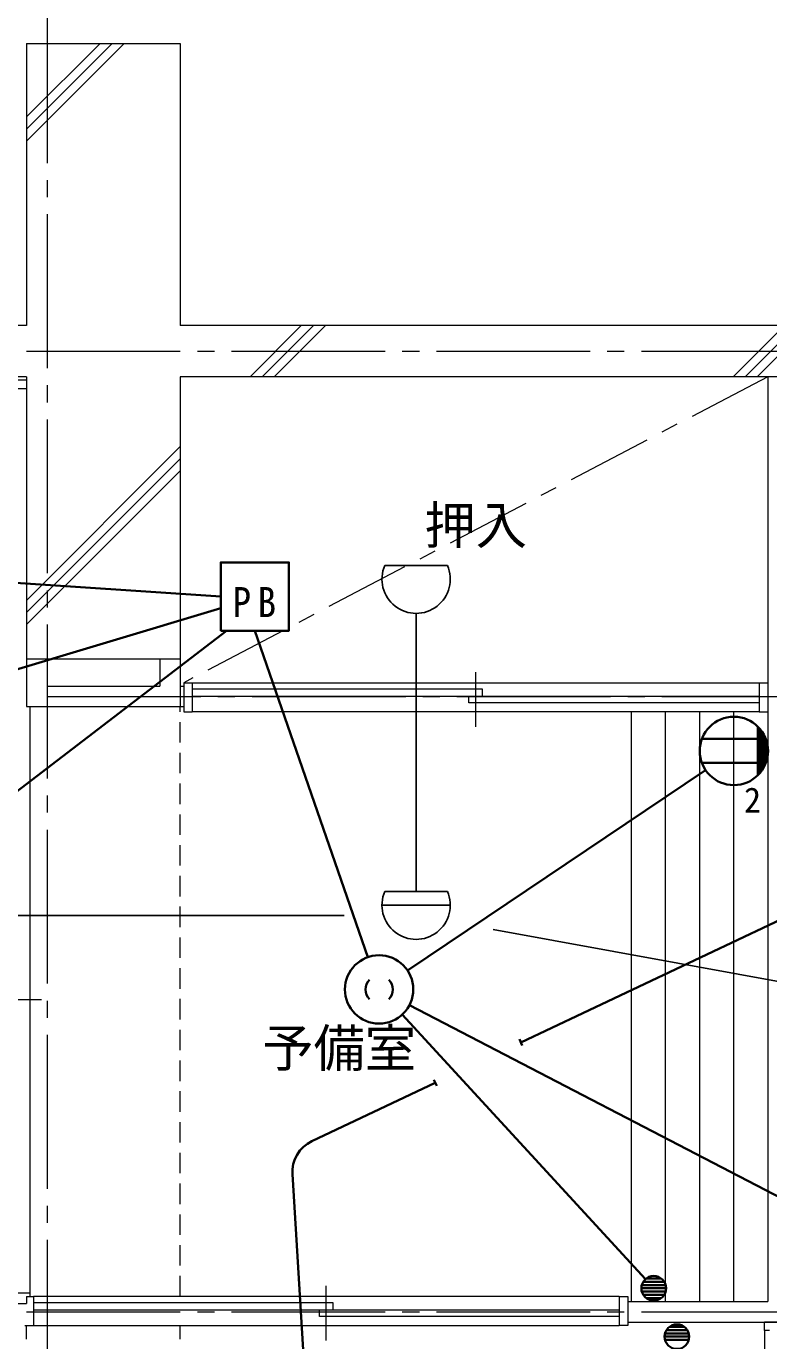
# Model space of a CAD drawing. Units: millimetres at full size, sheet at 1:50; details may follow other scales. Extents: x -9674 to 9699, y -6794 to 6791.
# Drawn here: x -3093 to -920, y 626 to 4471 of the extents above; entities that cross this region are included whole.
import ezdxf
from ezdxf.enums import TextEntityAlignment as Align

# ---------------------------------------------------------------- set-up
doc = ezdxf.new("R2010")
doc.units = ezdxf.units.MM
doc.header["$LTSCALE"] = 50
for name, pattern in [('CHAIN1', [8, 5, -1, 1, -1]), ('CHAIN2', [12, 9, -1, 1, -1]), ('DASHED1', [1.8, 1.2, -0.6])]:
    doc.linetypes.add(name, pattern=pattern)
for name, color, linetype, lineweight in [('1-0_芯', 134, 'CHAIN2', 9), ('1-1_躯体', 134, 'Continuous', 9), ('1-2_間仕切', 134, 'Continuous', 9), ('1-3_建具', 134, 'Continuous', 9), ('1-4_仕上げ', 134, 'Continuous', 9), ('1-7_その他', 134, 'DASHED1', 9), ('1-8_ハッチ', 134, 'Continuous', 9), ('1-C_梁', 134, 'DASHED1', 9), ('2-0_芯', 2, 'Continuous', 35), ('2-E', 2, 'Continuous', 35), ('3-3', 1, 'Continuous', 25), ('3-E', 3, 'Continuous', 35)]:
    doc.layers.add(name, color=color, linetype=linetype, lineweight=lineweight)
doc.layers.add('1-A_文字', color=134, linetype='Continuous')
doc.styles.add('ＭＳ ゴシック', font='')
doc.styles.get('ＭＳ ゴシック').set_extended_font_data('MS Gothic')

msp = doc.modelspace()

# ---------------------------------------------------------------- linework, layer by layer
at = {"layer": '1-0_芯'}
for p, q in [((-3032.5, 4520.51), (-3032.5, -3699.49)), ((-8492.5, 3520.51), (8517.5, 3520.51)), ((-3032.5, 2510.51), (-892.5, 2510.51)), ((-8492.5, 710.51), (3087.5, 710.51))]:
    msp.add_line(p, q, dxfattribs=at)
at = {"layer": '1-1_躯体'}
for p, q in [((-3092.5, 4420.51), (-3092.5, 3595.51)), ((-3092.5, 3595.51), (-6692.5, 3595.51)), ((1857.5, 3595.51), (-2642.5, 3595.51)), ((-3092.5, 3445.51), (-6692.5, 3445.51)), ((-3092.5, 3445.51), (-3092.5, 2620.51)), ((-2642.5, 3445.51), (-2642.5, 2620.51)), ((1857.5, 3445.51), (-2642.5, 3445.51)), ((-3092.5, 2620.51), (-2642.5, 2620.51))]:
    msp.add_line(p, q, dxfattribs=at)
msp.add_lwpolyline([(-3092.5, 4420.51), (-2642.5, 4420.51), (-2642.5, 3595.51)], dxfattribs=at)
at = {"layer": '1-2_間仕切'}
for p, q in [((-922.5, 3445.51), (-922.5, 740.51)), ((-3092.5, 2620.51), (-3092.5, 2480.51)), ((-2702.5, 2620.51), (-2702.5, 2540.51)), ((-2642.5, 2620.51), (-2642.5, 2480.51)), ((-2642.5, 2540.51), (-2632.5, 2540.51)), ((-3092.5, 2480.51), (-2642.5, 2480.51)), ((-2642.5, 2480.51), (-2632.5, 2480.51)), ((-1332.5, 740.51), (-922.5, 740.51)), ((-1332.5, 680.51), (907.5, 680.51))]:
    msp.add_line(p, q, dxfattribs=at)
msp.add_lwpolyline([(-3032.5, 2620.51), (-3032.5, 2540.51), (-2702.5, 2540.51)], dxfattribs=at)
at = {"layer": '1-3_建具'}
for p, q in [((-3092.5, 3410.51), (-3177.5, 3410.51)), ((-1777.5, 2421.34), (-1777.5, 2581.34)), ((-2632.5, 2550.51), (-2607.5, 2550.51)), ((-2632.5, 2550.51), (-2632.5, 2465.51)), ((-2607.5, 2550.51), (-2607.5, 2465.51)), ((-2607.5, 2550.51), (-947.5, 2550.51)), ((-947.5, 2550.51), (-947.5, 2465.51)), ((-947.5, 2550.51), (-922.5, 2550.51)), ((-1757.5, 2531.34), (-2607.5, 2531.34)), ((-2607.5, 2511.34), (-1757.5, 2511.34)), ((-1797.5, 2491.34), (-1797.5, 2511.34)), ((-1797.5, 2511.34), (-947.5, 2511.34)), ((-1757.5, 2511.34), (-1757.5, 2531.34)), ((-3082.5, 2480.51), (-3082.5, 765.51)), ((-2632.5, 2465.51), (-2607.5, 2465.51)), ((-947.5, 2465.51), (-2607.5, 2465.51)), ((-947.5, 2491.34), (-1797.5, 2491.34)), ((-947.5, 2465.51), (-922.5, 2465.51)), ((-3048.33, 1623.01), (-3208.33, 1623.01)), ((-2215, 626.34), (-2215, 786.34)), ((-3177.5, 765.51), (-3082.5, 765.51)), ((-3167.5, 734.51), (-3092.5, 734.51)), ((-3092.5, 755.51), (-3092.5, 734.51)), ((-3092.5, 755.51), (-3082.5, 755.51)), ((-3082.5, 765.51), (-3082.5, 755.51)), ((-1357.5, 755.51), (-3072.5, 755.51)), ((-2195, 736.34), (-3072.5, 736.34)), ((-2195, 716.34), (-2195, 736.34)), ((-1357.5, 755.51), (-1357.5, 670.51)), ((-1357.5, 755.51), (-1332.5, 755.51)), ((-1332.5, 755.51), (-1332.5, 670.51)), ((-3072.5, 716.34), (-2195, 716.34)), ((-2235, 696.34), (-2235, 716.34)), ((-2235, 716.34), (-1357.5, 716.34)), ((-1357.5, 696.34), (-2235, 696.34)), ((-3097.5, 670.51), (-3072.5, 670.51)), ((-3072.5, 670.51), (-1357.5, 670.51)), ((-1332.5, 670.51), (-1357.5, 670.51)), ((-932.5, 655.51), (-932.5, 680.51)), ((-917.5, 655.51), (-932.5, 655.51)), ((-932.5, 655.51), (-932.5, -144.49))]:
    msp.add_line(p, q, dxfattribs=at)
for points in [[(-3092.5, 3435.51), (-3177.5, 3435.51), (-3177.5, 3410.51)], [(-3082.5, 755.51), (-3072.5, 755.51), (-3072.5, 670.51)], [(-852.5, 655.51), (-852.5, 680.51), (-932.5, 680.51)]]:
    msp.add_lwpolyline(points, dxfattribs=at)
at = {"layer": '1-4_仕上げ'}
for p, q in [((-1322.5, 2465.51), (-1322.5, 740.51)), ((-1222.5, 2465.51), (-1222.5, 740.51)), ((-1122.5, 2465.51), (-1122.5, 740.51)), ((-1022.5, 2465.51), (-1022.5, 740.51))]:
    msp.add_line(p, q, dxfattribs=at)
at = {"layer": '1-7_その他', "linetype": 'CHAIN1'}
msp.add_line((-922.5, 3445.51), (-2632.5, 2550.51), dxfattribs=at)
at = {"layer": '1-8_ハッチ'}
for p, q in [((-3092.5, 4134.6), (-2806.59, 4420.51)), ((-3092.5, 4169.96), (-2841.95, 4420.51)), ((-3092.5, 4205.31), (-2877.3, 4420.51)), ((-2438.09, 3445.51), (-2288.09, 3595.51)), ((-2402.73, 3445.51), (-2252.73, 3595.51)), ((-2367.38, 3445.51), (-2217.38, 3595.51)), ((-1023.88, 3445.51), (-873.88, 3595.51)), ((-988.52, 3445.51), (-838.52, 3595.51)), ((-953.16, 3445.51), (-803.16, 3595.51)), ((-3092.5, 2791.1), (-2642.5, 3241.1)), ((-3092.5, 2755.74), (-2642.5, 3205.74)), ((-3092.5, 2720.39), (-2642.5, 3170.39))]:
    msp.add_line(p, q, dxfattribs=at)
at = {"layer": '1-C_梁'}
for p, q in [((-2642.5, 755.51), (-2642.5, 2480.51)), ((-3092.5, -1799.49), (-3092.5, 670.51)), ((-2642.5, -1799.49), (-2642.5, 670.51))]:
    msp.add_line(p, q, dxfattribs=at)
at = {"layer": '2-0_芯'}
for p, q in [((-6165.61, 3045.22), (-2524.2, 2802.29)), ((-4722.56, 2107.17), (-2524.2, 2768.76)), ((-4990.94, 801.08), (-2507.19, 2702.29)), ((-2093.16, 1747.88), (-2424.2, 2702.29)), ((-951.79, 2422.36), (-951.79, 2279.53)), ((-1115.5, 2385.95), (-928.1, 2385.95)), ((-948.78, 2419.29), (-948.78, 2282.61)), ((-942.78, 2412.26), (-942.78, 2289.64)), ((-936.78, 2403.63), (-936.78, 2298.27)), ((-930.78, 2392.41), (-930.78, 2309.48)), ((-924.78, 2375.27), (-924.78, 2326.63)), ((-1115.5, 2315.95), (-928.1, 2315.95)), ((-1104.83, 2295.18), (-1977.38, 1709.16)), ((-1992.71, 1579.8), (-1280.8, 805.7)), ((-619.64, 906.11), (-1971.63, 1607.37)), ((-1278.03, 808), (-1234.82, 808)), ((-1292.43, 779.2), (-1220.42, 779.2)), ((-1291.13, 788.8), (-1221.72, 788.8)), ((-1291.13, 769.59), (-1221.72, 769.59)), ((-1286.89, 798.4), (-1225.97, 798.4)), ((-1286.89, 759.99), (-1225.97, 759.99)), ((-1278.03, 750.39), (-1234.82, 750.39)), ((-1218.91, 656.98), (-1157.99, 656.98)), ((-1210.05, 666.58), (-1166.85, 666.58)), ((-1224.46, 637.77), (-1152.44, 637.77)), ((-1223.15, 647.38), (-1153.75, 647.38)), ((-1223.15, 628.17), (-1153.75, 628.17))]:
    msp.add_line(p, q, dxfattribs=at)
for centre, radius in [((-1021.8, 2350.95), 100.02), ((-2060.39, 1653.41), 100), ((-1256.43, 779.2), 36.01), ((-1188.45, 637.77), 36.01)]:
    msp.add_circle(centre, radius, dxfattribs=at)
for centre, start, end in [((-2060.32, 1653.41), 134.60828, 225.39175), ((-2060.47, 1653.41), 314.60828, 45.39175)]:
    msp.add_arc(centre, 40.08, start, end, dxfattribs=at)
at = {"layer": '2-E'}
msp.add_lwpolyline([(-2524.2, 2702.29), (-2324.2, 2702.29), (-2324.2, 2902.29), (-2524.2, 2902.29)], close=True, dxfattribs=at)
at = {"layer": '3-3'}
for p, q in [((-2043.75, 2893.35), (-1860.38, 2893.35)), ((-1952.06, 1939.84), (-1952.06, 2753.32)), ((-2043.75, 1939.84), (-1860.38, 1939.84)), ((-2052.08, 1899.83), (-1852.04, 1899.83)), ((-3531.6, 1869.83), (-2162.91, 1869.83)), ((-1726.78, 1828.7), (-231.37, 1555.69))]:
    msp.add_line(p, q, dxfattribs=at)
for centre in [(-1952.06, 2853.35), (-1952.06, 1899.84)]:
    msp.add_arc(centre, 100.03, 156.4305, 23.56947, dxfattribs=at)
at = {"layer": '3-E'}
for p, q in [((-1645.5, 1498.59), (-108.74, 2225.15)), ((-1649.77, 1507.63), (-1641.22, 1489.55)), ((-1900.4, 1389.14), (-1891.85, 1371.06)), ((-2257.17, 1209.4), (-1896.12, 1380.1)), ((-2314.24, 1112.88), (-2208.81, -606.85))]:
    msp.add_line(p, q, dxfattribs=at)
msp.add_arc((-2214.43, 1119), 100, 115.30416, 183.5083, dxfattribs=at)

# ---------------------------------------------------------------- texts
at = {"layer": '1-A_文字', "style": 'ＭＳ ゴシック'}
for s, p in [('押入', (-1927.5, 2923.01)), ('予備室', (-2402.36, 1393.96))]:
    msp.add_text(s, height=110, dxfattribs=at).set_placement(p, align=Align.BOTTOM_LEFT)
at = {"layer": '2-0_芯', "color": 7, "style": 'ＭＳ ゴシック'}
msp.add_text('2', height=73.31, dxfattribs=at).set_placement((-991.92, 2148.9), align=Align.BOTTOM_LEFT)
at = {"layer": '2-E', "color": 7, "insert": (-2489.2, 2742.29), "char_height": 87.98, "attachment_point": 7, "style": 'ＭＳ ゴシック'}
msp.add_mtext('\\T1.36;\\W0.9;PB', dxfattribs=at)

doc.saveas('drawing.dxf')
